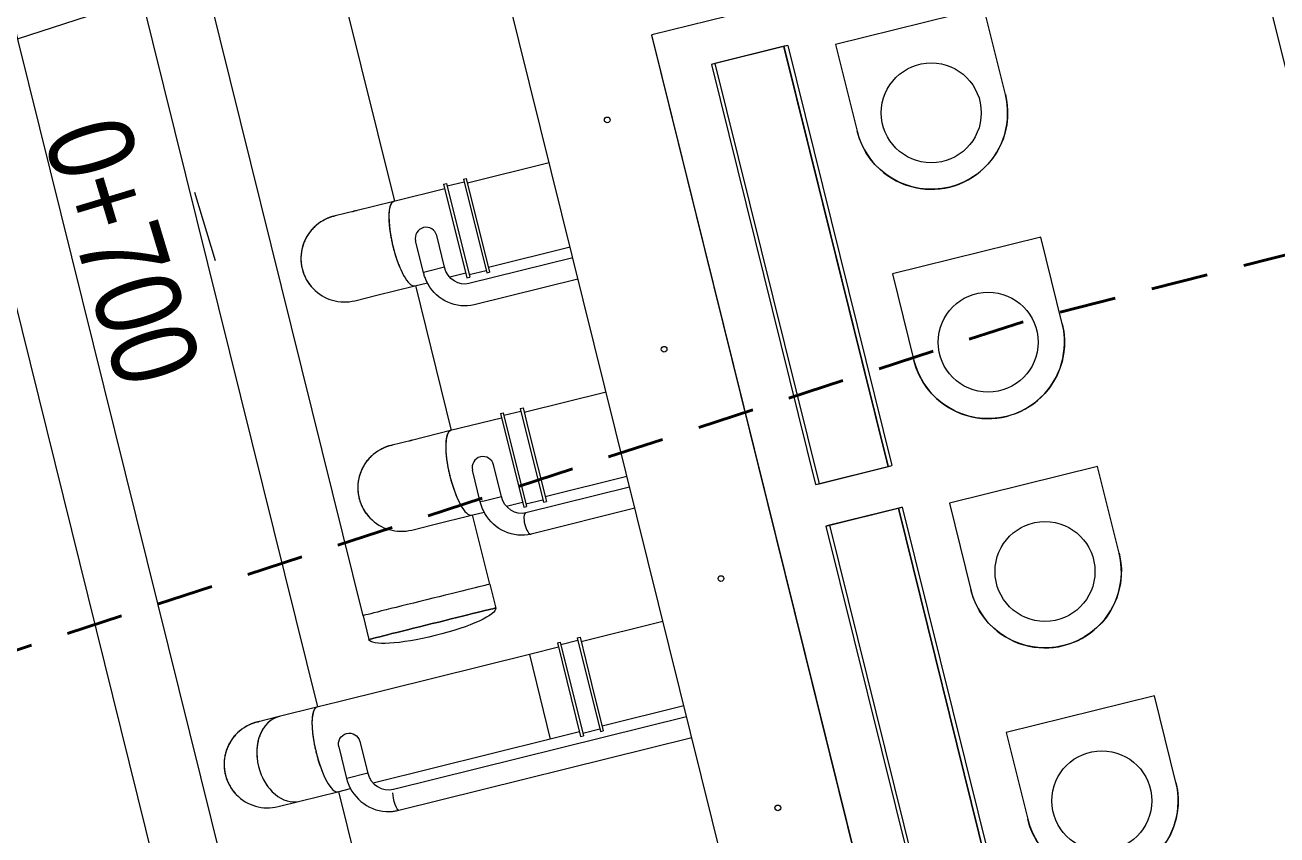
# Model space of a CAD drawing. Header units: metres. Extents: x -703672 to 3951284, y -4124475 to 4104628.
# Drawn here: x 327616.59 to 327634.12, y 4104394.88 to 4104406.22 of the extents above; entities that cross this region are included whole.
import ezdxf

# ---------------------------------------------------------------- set-up
doc = ezdxf.new("R2010")
doc.units = ezdxf.units.M
doc.header["$MEASUREMENT"] = 0
doc.linetypes.add('DGN Style 2', pattern=[1.328383, 0.79703, -0.531353])
doc.linetypes.add('DGN Style 7', pattern=[2.656765, 1.195544, -0.531353, 0.398515, -0.531353])
for name, color, linetype, lineweight in [('C-ALGN-STAT1', 8, 'Continuous', 0), ('C-PROP-BASE', 2, 'CONLMT', 0), ('C-PROP-CONS(Alpha)', 7, 'DGN Style 2', 40), ('V-SITE-STRC', 253, 'Continuous', 0)]:
    doc.layers.add(name, color=color, linetype=linetype, lineweight=lineweight)
doc.styles.add('Style-ENGINEERING', font='ENGINEERING.shx')
doc.linetypes.add('CONLMT', pattern='A,0.10417,-0.009026,[2,dgnlstyle-tsaec.shx,S=4.1336e-05,R=0,X=0,Y=0],-0.009026', length=0.122222)

msp = doc.modelspace()

# ---------------------------------------------------------------- linework, layer by layer
at = {"layer": 'C-ALGN-STAT1', "transparency": 33554661, "flags": 128}
msp.add_lwpolyline([(327618.96204, 4104403.87847), (327619.25114, 4104402.92117)], dxfattribs=at)
at = {"layer": 'C-PROP-BASE', "color": 251, "linetype": 'DGN Style 7'}
msp.add_lwpolyline([(327263.06493, 4104223.84471), (327317.26293, 4104265.88671), (327324.14393, 4104267.32771), (327346.29593, 4104283.18771), (327359.17293, 4104291.34671), (327404.22893, 4104316.90571), (327431.09893, 4104331.65171), (327456.98593, 4104345.90571), (327477.92493, 4104355.73571), (327513.96893, 4104370.97371), (327551.25893, 4104385.91571), (327568.92093, 4104392.43671), (327579.57093, 4104394.40271), (327583.30593, 4104395.51671), (327593.92293, 4104399.28471), (327608.73393, 4104403.54471), (327619.43773, 4104406.97587), (327628.16631, 4104409.77139), (327629.41149, 4104410.72167), (327667.22577, 4104420.45376), (327720.47376, 4104433.98695)], dxfattribs=at)
at = {"layer": 'C-PROP-CONS(Alpha)', "color": 9, "transparency": 33554661, "flags": 128}
msp.add_lwpolyline([(328051.3527, 4102748.3794), (328033.31556, 4102763.75986), (328008.63588, 4102785.19479), (328001.05871, 4102791.75499), (327978.76352, 4102811.49267), (327966.14393, 4102822.81362), (327961.87995, 4102829.3476), (327957.05764, 4102838.76079), (327950.91422, 4102852.44749), (327944.91088, 4102882.46314), (327922.95032, 4102979.6172), (327922.19606, 4102984.0747), (327896.89525, 4103096.805), (327873.60268, 4103197.99608), (327970.27789, 4103222.03459), (327945.28538, 4103305.34308), (327930.28199, 4103330.565), (327883.5789, 4103409.04538), (327883.5789, 4103409.04538), (327870.96134, 4103413.47553), (327831.82933, 4103476.30631), (327799.67345, 4103521.61369), (327806.65927, 4103526.95559), (327784.92164, 4103571.61782), (327626.27389, 4103555.28945), (327612.57954, 4103537.31655), (327610.91227, 4103605.48286), (327464.38998, 4103600.40833), (327376.92876, 4103410.13782), (327521.47001, 4103346.72723), (327528.82817, 4103347.64721), (327568.32873, 4103211.27215), (327234.5935, 4103358.39736), (327245.94291, 4103450.1628), (327247.40576, 4103462.28214), (327240.14668, 4103465.30415), (327209.48467, 4103470.9128), (327163.57752, 4103479.173), (327097.17733, 4103490.79146), (327094.80376, 4103490.33633), (327087.56696, 4103491.46592), (327077.44954, 4103494.95888), (327074.03029, 4103496.13935), (327072.34455, 4103496.70369), (327040.42658, 4103507.29082), (327024.62548, 4103509.74664), (327005.05546, 4103511.62135), (326997.36636, 4103513.40122), (326987.18586, 4103509.17685), (326924.94019, 4103516.67967), (326868.18984, 4103514.4521, -0.48747983), (326842.7292, 4103544.50484), (326855.81283, 4103607.65349), (326872.35493, 4103674.82912), (326885.78497, 4103716.96384), (326897.18209, 4103756.39238), (326911.80797, 4103792.56287), (326942.77846, 4103859.49528), (326985.03095, 4103937.1701), (327038.37598, 4104017.3399), (327049.96996, 4104031.93014), (327093.27729, 4104085.21632), (327121.05615, 4104115.05712), (327147.49273, 4104141.10906), (327201.0579, 4104189.95016), (327247.82362, 4104227.24154), (327274.2756, 4104246.45842), (327310.90528, 4104272.18905), (327338.75075, 4104290.68244), (327394.38228, 4104323.71815), (327454.77974, 4104356.19358), (327554.82171, 4104397.58833), (327560.15739, 4104391.6968), (327629.89596, 4104414.0152), (327759.0313, 4104448.39846), (327757.27393, 4104455.16577), (328107.05403, 4104542.5101), (328119.33806, 4104542.5101), (328124.64834, 4104536.17317), (328129.42546, 4104518.54925), (328131.92199, 4104503.02964), (328135.0783, 4104500.21322), (328154.08532, 4104500.66779), (328149.89853, 4104547.78374), (328149.77457, 4104555.82471), (328168.09666, 4104560.11631), (328180.19716, 4104561.57123), (328186.87648, 4104562.38966), (328203.89371, 4104564.51726), (328194.56496, 4104557.62358), (328191.44373, 4104556.20244), (328187.36038, 4104545.71926), (328182.82531, 4104532.76347), (328181.33939, 4104525.83946), (328180.43857, 4104514.50898), (328180.34169, 4104501.51969), (328182.99525, 4104464.36991), (328121.04507, 4104464.11517), (328089.31175, 4104492.9396), (327768.69294, 4104411.19338), (327762.39427, 4104435.44831), (327630.61537, 4104402.08127), (327568.96124, 4104381.97578), (327586.78092, 4104362.29968), (327579.79504, 4104360.19002), (327526.99498, 4104339.56064), (327472.1786, 4104315.44936), (327377.06161, 4104262.3942), (327337.81504, 4104235.45313), (327331.84777, 4104234.20348), (327216.38207, 4104145.33798), (327178.59297, 4104112.04266), (327136.63714, 4104068.61994), (327133.16172, 4104062.07393), (327081.99277, 4104002.3049), (327197.91251, 4103949.97329), (327165.54847, 4103878.06014), (327236.18395, 4103839.51795), (327385.37396, 4103849.82986), (327376.94969, 4103947.71175), (327522.70873, 4103959.65921), (327570.12093, 4103966.10401), (327619.943, 4103970.18778), (327675.58027, 4103972.18966), (327840.24624, 4103985.68687), (327861.32621, 4103740.75776), (327930.64207, 4103742.35485), (327992.44273, 4103748.22786), (328033.50295, 4103744.72485), (328070.88489, 4103745.58616), (328069.983, 4103756.76948), (328241.83308, 4103770.44222), (328288.46429, 4103241.59854), (328052.97432, 4103223.49588), (328046.34096, 4103208.98868), (328077.96337, 4102853.33535), (328045.91402, 4102815.22495), (328124.41153, 4102748.3794)], format="xyb", dxfattribs=at)
at = {"layer": 'V-SITE-STRC'}
for p, q in [((327620.24715, 4104390.86696, 7.87797), (327610.55585, 4104429.94458, 7.84438)), ((327619.61516, 4104389.58837, 7.87259), (327609.66176, 4104429.72283, 7.8381)), ((327633.61979, 4104408.12701, 7.98356), (327625.37049, 4104406.08112, 7.92558)), ((327633.61979, 4104408.12701, 7.98356), (327638.56396, 4104388.19095, 8.0007)), ((327621.76825, 4104403.75521, 7.89907), (327620.85248, 4104407.44779, 7.8959)), ((327621.3237, 4104397.95037, 7.89121), (327619.08392, 4104406.98169, 7.88345)), ((327620.6917, 4104396.67179, 7.88583), (327618.18982, 4104406.75995, 7.87716)), ((327628.53968, 4104385.70485, 7.93024), (327623.30666, 4104406.80562, 7.91211)), ((327625.37049, 4104406.08112, 7.92558), (327625.36707, 4104406.08027, 7.92556)), ((327630.31124, 4104386.14421, 7.94269), (327625.36707, 4104406.08027, 7.92556)), ((327630.31466, 4104386.14506, 7.94272), (327625.37049, 4104406.08112, 7.92558)), ((327627.27231, 4104405.93461, 7.93843), (327626.2032, 4104405.66946, 7.93092)), ((327627.22301, 4104405.92238, 7.93809), (327626.2525, 4104405.68169, 7.93127)), ((327628.67672, 4104400.03726, 7.94311), (327627.21754, 4104405.92102, 7.93805)), ((327628.68161, 4104400.03848, 7.94314), (327627.22243, 4104405.92223, 7.93808)), ((327627.27231, 4104405.93461, 7.93843), (327627.22301, 4104405.92238, 7.93809)), ((327627.27231, 4104405.93461, 7.93843), (327628.73149, 4104400.05085, 7.94349)), ((327626.2525, 4104405.68169, 7.93127), (327626.2032, 4104405.66946, 7.93092)), ((327626.2032, 4104405.66946, 7.93092), (327627.66238, 4104399.7857, 7.93598)), ((327626.25192, 4104405.68154, 7.93126), (327627.7111, 4104399.79778, 7.93632)), ((327623.93019, 4104404.29139, 7.91427), (327622.78565, 4104404.00754, 7.90622)), ((327622.73008, 4104404.06179, 7.90589), (327622.76975, 4104404.07163, 7.90617)), ((327622.73008, 4104404.06179, 7.90589), (327623.05534, 4104402.75025, 7.90702)), ((327622.76975, 4104404.07163, 7.90617), (327623.09502, 4104402.76009, 7.90729)), ((327622.46825, 4104403.92882, 7.90399), (327621.75402, 4104403.75168, 7.89897)), ((327622.45235, 4104403.99292, 7.90394), (327622.49203, 4104404.00276, 7.90422)), ((327622.45235, 4104403.99292, 7.90394), (327622.77762, 4104402.68137, 7.90506)), ((327622.49203, 4104404.00276, 7.90422), (327622.81729, 4104402.69121, 7.90534)), ((327622.50074, 4104403.96763, 7.90425), (327622.73879, 4104404.02666, 7.90592)), ((327621.75402, 4104403.75168, 7.89897), (327621.22314, 4104403.62002, 7.89524)), ((327620.91664, 4104403.54401, 7.89309), (327620.91559, 4104403.54375, 7.89308)), ((327621.22314, 4104403.62002, 7.89524), (327620.91663, 4104403.54401, 7.89309)), ((327620.91664, 4104403.54401, 7.89309), (327620.91769, 4104403.54427, 7.89309)), ((327621.22315, 4104403.62002, 7.89524), (327621.22241, 4104403.61984, 7.89524)), ((327621.22315, 4104403.62002, 7.89524), (327621.2239, 4104403.62021, 7.89525)), ((327624.22366, 4104403.10804, 7.91528), (327623.07912, 4104402.82418, 7.90724)), ((327622.46523, 4104402.82895, 7.90306), (327622.24335, 4104402.77392, 7.9015)), ((327624.26035, 4104402.96012, 7.91541), (327622.8068, 4104402.59963, 7.90519)), ((327622.24335, 4104402.77392, 7.9015), (327622.1694, 4104402.75558, 7.90098)), ((327622.76172, 4104402.74547, 7.90501), (327622.5377, 4104402.68991, 7.90343)), ((327622.77762, 4104402.68137, 7.90506), (327622.81729, 4104402.69121, 7.90534)), ((327622.80858, 4104402.72634, 7.90531), (327623.04663, 4104402.78538, 7.90699)), ((327624.33372, 4104402.66428, 7.91567), (327622.88017, 4104402.30379, 7.90545)), ((327623.05534, 4104402.75025, 7.90702), (327623.09502, 4104402.76009, 7.90729)), ((327621.51662, 4104402.43667, 7.89626), (327622.04749, 4104402.56833, 7.89999)), ((327622.04749, 4104402.56833, 7.89999), (327622.22412, 4104402.61214, 7.90123)), ((327622.56451, 4104400.54448, 7.90183), (327622.06172, 4104402.57186, 7.90009)), ((327621.21012, 4104402.36066, 7.8941), (327621.51662, 4104402.43667, 7.89626)), ((327624.72646, 4104401.08066, 7.91703), (327623.58192, 4104400.7968, 7.90898)), ((327623.26452, 4104400.71808, 7.90675), (327622.55028, 4104400.54095, 7.90173)), ((327623.24862, 4104400.78218, 7.9067), (327623.28829, 4104400.79202, 7.90697)), ((327623.24862, 4104400.78218, 7.9067), (327623.57388, 4104399.47063, 7.90782)), ((327623.28829, 4104400.79202, 7.90697), (327623.61356, 4104399.48047, 7.9081)), ((327623.29701, 4104400.75689, 7.90701), (327623.53506, 4104400.81593, 7.90868)), ((327623.52635, 4104400.85106, 7.90865), (327623.56602, 4104400.8609, 7.90893)), ((327623.52635, 4104400.85106, 7.90865), (327623.85161, 4104399.53951, 7.90978)), ((327623.56602, 4104400.8609, 7.90893), (327623.64777, 4104400.53128, 7.90921)), ((327622.55028, 4104400.54095, 7.90173), (327622.0194, 4104400.40929, 7.898)), ((327622.0194, 4104400.40929, 7.898), (327621.7129, 4104400.33327, 7.89585)), ((327622.01941, 4104400.40929, 7.898), (327622.01868, 4104400.40911, 7.89799)), ((327622.01941, 4104400.40929, 7.898), (327622.02017, 4104400.40948, 7.89801)), ((327623.64777, 4104400.53128, 7.90921), (327623.89129, 4104399.54935, 7.91005)), ((327621.71291, 4104400.33327, 7.89585), (327621.71186, 4104400.33301, 7.89584)), ((327621.71291, 4104400.33327, 7.89585), (327621.71395, 4104400.33353, 7.89585)), ((327623.26149, 4104399.61822, 7.90582), (327623.15144, 4104400.06197, 7.90543)), ((327627.66238, 4104399.7857, 7.93598), (327628.73149, 4104400.05085, 7.94349)), ((327627.71168, 4104399.79793, 7.93632), (327628.68219, 4104400.03862, 7.94314)), ((327628.68219, 4104400.03862, 7.94314), (327628.73149, 4104400.05085, 7.94349)), ((327622.96566, 4104399.54485, 7.90374), (327622.85561, 4104399.9886, 7.90335)), ((327625.01993, 4104399.8973, 7.91804), (327623.87539, 4104399.61345, 7.91)), ((327625.05661, 4104399.74939, 7.91817), (327623.60306, 4104399.38889, 7.90795)), ((327627.66238, 4104399.7857, 7.93598), (327627.71168, 4104399.79793, 7.93632)), ((327622.99973, 4104399.5533, 7.90398), (327622.96566, 4104399.54485, 7.90374)), ((327622.99973, 4104399.5533, 7.90398), (327623.26149, 4104399.61822, 7.90582)), ((327623.55799, 4104399.53473, 7.90777), (327623.33397, 4104399.47917, 7.90619)), ((327623.57388, 4104399.47063, 7.90782), (327623.61356, 4104399.48047, 7.9081)), ((327623.60485, 4104399.5156, 7.90807), (327623.8429, 4104399.57464, 7.90975)), ((327623.85161, 4104399.53951, 7.90978), (327623.89129, 4104399.54935, 7.91005)), ((327622.31288, 4104399.22594, 7.89902), (327622.84376, 4104399.3576, 7.90275)), ((327622.84376, 4104399.3576, 7.90275), (327623.02039, 4104399.4014, 7.90399)), ((327623.09868, 4104398.39058, 7.90368), (327622.85799, 4104399.36113, 7.90285)), ((327625.12998, 4104399.45355, 7.91842), (327623.67643, 4104399.09306, 7.90821)), ((327627.80681, 4104399.20334, 7.93648), (327628.87592, 4104399.46849, 7.94399)), ((327628.82661, 4104399.45626, 7.94365), (327627.85611, 4104399.21557, 7.93682)), ((327630.26925, 4104393.61579, 7.94863), (327628.82114, 4104399.45491, 7.94361)), ((327630.27414, 4104393.61701, 7.94866), (327628.82603, 4104399.45612, 7.94364)), ((327628.87592, 4104399.46849, 7.94399), (327628.82661, 4104399.45626, 7.94365)), ((327628.87592, 4104399.46849, 7.94399), (327630.32402, 4104393.62938, 7.94901)), ((327622.00638, 4104399.14992, 7.89686), (327622.31288, 4104399.22594, 7.89902)), ((327627.85611, 4104399.21557, 7.93682), (327627.80681, 4104399.20334, 7.93648)), ((327627.80681, 4104399.20334, 7.93648), (327629.25491, 4104393.36423, 7.9415)), ((327627.85553, 4104399.21543, 7.93682), (327629.30364, 4104393.37631, 7.94184)), ((327623.09868, 4104398.39058, 7.90368), (327623.18122, 4104398.05777, 7.90397)), ((327621.3237, 4104397.95037, 7.89121), (327621.40624, 4104397.61756, 7.89149)), ((327625.52272, 4104397.86992, 7.91979), (327624.37818, 4104397.58607, 7.91174)), ((327624.04489, 4104397.57145, 7.90946), (327624.08456, 4104397.58129, 7.90973)), ((327624.04489, 4104397.57145, 7.90946), (327624.37015, 4104396.2599, 7.91058)), ((327624.08456, 4104397.58129, 7.90973), (327624.40983, 4104396.26974, 7.91086)), ((327624.09327, 4104397.54616, 7.90976), (327624.33132, 4104397.60519, 7.91144)), ((327624.32261, 4104397.64033, 7.91141), (327624.36229, 4104397.65017, 7.91169)), ((327624.32261, 4104397.64033, 7.91141), (327624.64788, 4104396.32878, 7.91253)), ((327624.36229, 4104397.65017, 7.91169), (327624.52492, 4104396.99439, 7.91225)), ((327623.65306, 4104397.40623, 7.90664), (327620.98398, 4104396.74428, 7.88789)), ((327624.06078, 4104397.50735, 7.90951), (327623.65306, 4104397.40623, 7.90664)), ((327623.65306, 4104397.40623, 7.90664), (327623.94653, 4104396.22288, 7.90766)), ((327624.52492, 4104396.99439, 7.91225), (327624.68755, 4104396.33862, 7.91281)), ((327620.98398, 4104396.74428, 7.88789), (327620.67748, 4104396.66826, 7.88573)), ((327625.8162, 4104396.68657, 7.9208), (327624.67166, 4104396.40272, 7.91276)), ((327620.14659, 4104396.5366, 7.882), (327619.84009, 4104396.46059, 7.87985)), ((327620.1466, 4104396.5366, 7.882), (327620.14587, 4104396.53642, 7.88199)), ((327620.67748, 4104396.66826, 7.88573), (327620.14659, 4104396.5366, 7.882)), ((327620.1466, 4104396.5366, 7.882), (327620.14736, 4104396.53679, 7.88201)), ((327621.74945, 4104395.52097, 7.89209), (327625.85288, 4104396.53865, 7.92093)), ((327619.8401, 4104396.46059, 7.87985), (327619.83905, 4104396.46033, 7.87984)), ((327619.8401, 4104396.46059, 7.87985), (327619.84114, 4104396.46085, 7.87985)), ((327624.35426, 4104396.324, 7.91053), (327623.94653, 4104396.22288, 7.90766)), ((327624.40111, 4104396.30487, 7.91083), (327624.63917, 4104396.36391, 7.9125)), ((327624.64788, 4104396.32878, 7.91253), (327624.68755, 4104396.33862, 7.91281)), ((327623.94653, 4104396.22288, 7.90766), (327621.4637, 4104395.60712, 7.89021)), ((327621.82282, 4104395.22513, 7.89234), (327625.92625, 4104396.24281, 7.92118)), ((327624.37015, 4104396.2599, 7.91058), (327624.40983, 4104396.26974, 7.91086)), ((327620.44007, 4104395.35325, 7.88302), (327620.97095, 4104395.48491, 7.88675)), ((327620.97095, 4104395.48491, 7.88675), (327621.14705, 4104395.52859, 7.88799)), ((327621.48797, 4104393.46106, 7.88859), (327620.98518, 4104395.48844, 7.88685)), ((327620.13357, 4104395.27724, 7.88086), (327620.44007, 4104395.35325, 7.88302))]:
    msp.add_line(p, q, dxfattribs=at)
at = {"layer": 'V-SITE-STRC', "extrusion": (-0.006822, -0.00083241, 0.999976), "flags": 128}
for points, elevation in [([(327622.7512, 4104401.97235), (327622.45031, 4104403.18559), (327620.37323, 4104402.67048), (327620.67412, 4104401.45723)], -5643.63113), ([(327614.16042, 4104400.46136), (327614.15944, 4104400.46033), (327614.15842, 4104400.45922), (327614.15737, 4104400.45802), (327614.15629, 4104400.45673), (327614.15516, 4104400.45534), (327614.15401, 4104400.45383), (327614.15281, 4104400.4522), (327614.15159, 4104400.45044), (327614.15032, 4104400.44854), (327614.14902, 4104400.44649), (327614.14769, 4104400.44427), (327614.14632, 4104400.44186), (327614.14492, 4104400.43927), (327614.14349, 4104400.43646), (327614.14203, 4104400.43342), (327614.14054, 4104400.43013), (327614.13903, 4104400.42658), (327614.1375, 4104400.42273), (327614.13595, 4104400.41857), (327614.13439, 4104400.41407), (327614.13282, 4104400.4092), (327614.13125, 4104400.40394), (327614.12969, 4104400.39825), (327614.12778, 4104400.3906), (327614.126, 4104400.38262), (327614.12436, 4104400.37432), (327614.12284, 4104400.36569), (327614.12146, 4104400.35675), (327614.12022, 4104400.34751), (327614.11911, 4104400.33795), (327614.11813, 4104400.3281), (327614.11729, 4104400.31795), (327614.1166, 4104400.30752), (327614.11603, 4104400.2968), (327614.11561, 4104400.28581), (327614.11533, 4104400.27454), (327614.11519, 4104400.26302), (327614.11519, 4104400.25124), (327614.11534, 4104400.23921), (327614.11562, 4104400.22694), (327614.11604, 4104400.21444), (327614.11661, 4104400.20171), (327614.11732, 4104400.18876), (327614.11817, 4104400.1756), (327614.11916, 4104400.16224), (327614.12029, 4104400.14869), (327614.12156, 4104400.13496), (327614.12297, 4104400.12105), (327614.12452, 4104400.10698), (327614.12621, 4104400.09275), (327614.12803, 4104400.07838), (327614.12999, 4104400.06387), (327614.13209, 4104400.04923), (327614.13432, 4104400.03448), (327614.13668, 4104400.01962), (327614.13917, 4104400.00466), (327614.14179, 4104399.98962), (327614.14454, 4104399.9745), (327614.14741, 4104399.95932), (327614.15041, 4104399.94409), (327614.15353, 4104399.92882), (327614.15676, 4104399.91351), (327614.16012, 4104399.89818), (327614.16359, 4104399.88284), (327614.16717, 4104399.86751), (327614.17086, 4104399.85219), (327614.17465, 4104399.83689), (327614.17855, 4104399.82162), (327614.18256, 4104399.8064), (327614.18666, 4104399.79124), (327614.19085, 4104399.77614), (327614.19514, 4104399.76112), (327614.19951, 4104399.74619), (327614.20398, 4104399.73136), (327614.20852, 4104399.71663), (327614.21314, 4104399.70203), (327614.21784, 4104399.68756), (327614.22261, 4104399.67322), (327614.22745, 4104399.65904), (327614.23236, 4104399.64501), (327614.23732, 4104399.63116), (327614.24235, 4104399.61748), (327614.24742, 4104399.60399), (327614.25255, 4104399.59069), (327614.25773, 4104399.5776), (327614.26295, 4104399.56472), (327614.26727, 4104399.55429)], -5643.63112), ([(327614.17508, 4104400.47236), (327614.17465, 4104400.47214), (327614.1742, 4104400.4719), (327614.17373, 4104400.47165), (327614.17324, 4104400.47138), (327614.17273, 4104400.47109), (327614.1722, 4104400.47078), (327614.17164, 4104400.47044), (327614.17106, 4104400.47009), (327614.17046, 4104400.4697), (327614.16983, 4104400.46928), (327614.16918, 4104400.46884), (327614.1685, 4104400.46836), (327614.16779, 4104400.46784), (327614.16705, 4104400.46728), (327614.16628, 4104400.46668), (327614.16548, 4104400.46603)], -5643.63211), ([(327613.28161, 4104400.24798), (327613.27856, 4104400.24684), (327613.27537, 4104400.24562), (327613.27203, 4104400.24433), (327613.26855, 4104400.24296), (327613.2649, 4104400.24149), (327613.2611, 4104400.23994), (327613.25712, 4104400.23828), (327613.25297, 4104400.23651), (327613.24864, 4104400.23463), (327613.24411, 4104400.23262), (327613.23939, 4104400.23047), (327613.23446, 4104400.22818), (327613.22932, 4104400.22574), (327613.22397, 4104400.22313), (327613.21838, 4104400.22034), (327613.21256, 4104400.21735), (327613.2065, 4104400.21415), (327613.2002, 4104400.21074), (327613.19363, 4104400.20708), (327613.18681, 4104400.20316), (327613.17972, 4104400.19896), (327613.17235, 4104400.19446), (327613.1647, 4104400.18964), (327613.15678, 4104400.18446), (327613.14856, 4104400.17892), (327613.14006, 4104400.17297), (327613.13127, 4104400.16659), (327613.1222, 4104400.15974), (327613.11283, 4104400.15239), (327613.10319, 4104400.14451), (327613.09086, 4104400.13394), (327613.07882, 4104400.12304), (327613.06706, 4104400.11182), (327613.0556, 4104400.10028), (327613.04444, 4104400.08843), (327613.0336, 4104400.07628), (327613.02308, 4104400.06384), (327613.01288, 4104400.05111), (327613.00303, 4104400.0381), (327612.99352, 4104400.02483), (327612.98436, 4104400.01129), (327612.97557, 4104399.9975), (327612.96713, 4104399.98348), (327612.95908, 4104399.96922), (327612.9514, 4104399.95473), (327612.94411, 4104399.94004), (327612.93722, 4104399.92514), (327612.93072, 4104399.91006), (327612.92462, 4104399.89479), (327612.91894, 4104399.87935), (327612.91367, 4104399.86375), (327612.90883, 4104399.84801), (327612.9044, 4104399.83213), (327612.90041, 4104399.81613), (327612.89684, 4104399.80001), (327612.89372, 4104399.78379), (327612.89103, 4104399.76749), (327612.88878, 4104399.75111), (327612.88698, 4104399.73467), (327612.88563, 4104399.71818), (327612.88472, 4104399.70165), (327612.88426, 4104399.68509), (327612.88425, 4104399.66853), (327612.8847, 4104399.65197), (327612.88559, 4104399.63542), (327612.88693, 4104399.6189), (327612.88872, 4104399.60242), (327612.89096, 4104399.58599), (327612.89364, 4104399.56963), (327612.89677, 4104399.55335), (327612.90034, 4104399.53716), (327612.90435, 4104399.52108), (327612.90879, 4104399.50511), (327612.91366, 4104399.48928), (327612.91896, 4104399.47359), (327612.92469, 4104399.45805), (327612.93083, 4104399.44268), (327612.93738, 4104399.4275), (327612.94433, 4104399.4125), (327612.95169, 4104399.3977), (327612.95944, 4104399.38312), (327612.96758, 4104399.36877), (327612.97609, 4104399.35464), (327612.98498, 4104399.34077), (327612.99424, 4104399.32715), (327613.00384, 4104399.3138), (327613.0138, 4104399.30072), (327613.0241, 4104399.28793), (327613.03472, 4104399.27543), (327613.04567, 4104399.26323), (327613.05476, 4104399.25358)], -5643.63112), ([(327613.31906, 4104400.26052), (327613.31842, 4104400.26032), (327613.31707, 4104400.25992), (327613.31565, 4104400.25949), (327613.31417, 4104400.25903), (327613.31262, 4104400.25855), (327613.311, 4104400.25804), (327613.3093, 4104400.25751), (327613.30752, 4104400.25694), (327613.30566, 4104400.25634), (327613.30372, 4104400.2557), (327613.30168, 4104400.25503), (327613.29955, 4104400.25432), (327613.29732, 4104400.25356), (327613.29498, 4104400.25276), (327613.29254, 4104400.25192), (327613.28999, 4104400.25102), (327613.28732, 4104400.25006), (327613.28453, 4104400.24905), (327613.28161, 4104400.24798)], -5643.63314), ([(327613.33812, 4104400.26588), (327613.33767, 4104400.26577), (327613.3372, 4104400.26564), (327613.33671, 4104400.26551), (327613.3362, 4104400.26537), (327613.33566, 4104400.26523), (327613.33509, 4104400.26508), (327613.33449, 4104400.26492), (327613.33387, 4104400.26475), (327613.33321, 4104400.26457), (327613.33252, 4104400.26438), (327613.3318, 4104400.26418), (327613.33104, 4104400.26397), (327613.33025, 4104400.26375), (327613.32941, 4104400.26352), (327613.32854, 4104400.26327), (327613.32762, 4104400.26301), (327613.32665, 4104400.26274), (327613.32564, 4104400.26245), (327613.32458, 4104400.26214), (327613.32346, 4104400.26182), (327613.32229, 4104400.26148), (327613.32107, 4104400.26112), (327613.31978, 4104400.26073), (327613.31914, 4104400.26054)], -5643.63112), ([(327623.54746, 4104398.76161), (327623.24658, 4104399.97486), (327621.1695, 4104399.45974), (327621.47038, 4104398.24649)], -5643.63113), ([(327614.95669, 4104397.25063), (327614.95571, 4104397.2496), (327614.95469, 4104397.24849), (327614.95364, 4104397.24729), (327614.95255, 4104397.246), (327614.95143, 4104397.2446), (327614.95027, 4104397.24309), (327614.94908, 4104397.24146), (327614.94785, 4104397.23971), (327614.94659, 4104397.2378), (327614.94529, 4104397.23575), (327614.94395, 4104397.23353), (327614.94259, 4104397.23113), (327614.94119, 4104397.22853), (327614.93976, 4104397.22572), (327614.9383, 4104397.22269), (327614.93681, 4104397.2194), (327614.9353, 4104397.21584), (327614.93377, 4104397.212), (327614.93222, 4104397.20784), (327614.93065, 4104397.20334), (327614.92909, 4104397.19847), (327614.92752, 4104397.1932), (327614.92595, 4104397.18751), (327614.92405, 4104397.17986), (327614.92227, 4104397.17188), (327614.92062, 4104397.16358), (327614.91911, 4104397.15496), (327614.91773, 4104397.14602), (327614.91648, 4104397.13677), (327614.91537, 4104397.12722), (327614.9144, 4104397.11736), (327614.91356, 4104397.10722), (327614.91286, 4104397.09678), (327614.9123, 4104397.08606), (327614.91188, 4104397.07507), (327614.9116, 4104397.06381), (327614.91146, 4104397.05228), (327614.91146, 4104397.0405), (327614.9116, 4104397.02847), (327614.91189, 4104397.0162), (327614.91231, 4104397.0037), (327614.91288, 4104396.99097), (327614.91359, 4104396.97802), (327614.91444, 4104396.96487), (327614.91543, 4104396.95151), (327614.91656, 4104396.93796), (327614.91783, 4104396.92423), (327614.91924, 4104396.91032), (327614.92079, 4104396.89625), (327614.92248, 4104396.88202), (327614.9243, 4104396.86764), (327614.92626, 4104396.85313), (327614.92836, 4104396.83849), (327614.93058, 4104396.82374), (327614.93295, 4104396.80888), (327614.93544, 4104396.79392), (327614.93806, 4104396.77888), (327614.94081, 4104396.76377), (327614.94368, 4104396.74859), (327614.94667, 4104396.73336), (327614.94979, 4104396.71808), (327614.95303, 4104396.70277), (327614.95638, 4104396.68745), (327614.95985, 4104396.67211), (327614.96343, 4104396.65677), (327614.96712, 4104396.64145), (327614.97092, 4104396.62615), (327614.97482, 4104396.61088), (327614.97882, 4104396.59566), (327614.98292, 4104396.5805), (327614.98712, 4104396.5654), (327614.99141, 4104396.55038), (327614.99578, 4104396.53545), (327615.00024, 4104396.52062), (327615.00479, 4104396.5059), (327615.00941, 4104396.4913), (327615.01411, 4104396.47682), (327615.01888, 4104396.46249), (327615.02372, 4104396.4483), (327615.02862, 4104396.43428), (327615.03359, 4104396.42042), (327615.03861, 4104396.40674), (327615.04369, 4104396.39325), (327615.04882, 4104396.37995), (327615.05399, 4104396.36686), (327615.05921, 4104396.35398), (327615.06354, 4104396.34355)], -5643.63112), ([(327614.07788, 4104397.03724), (327614.07483, 4104397.0361), (327614.07163, 4104397.03489), (327614.0683, 4104397.03359), (327614.06481, 4104397.03222), (327614.06117, 4104397.03076), (327614.05737, 4104397.0292), (327614.05339, 4104397.02754), (327614.04924, 4104397.02578), (327614.0449, 4104397.02389), (327614.04038, 4104397.02188), (327614.03566, 4104397.01974), (327614.03073, 4104397.01745), (327614.02559, 4104397.015), (327614.02023, 4104397.01239), (327614.01465, 4104397.0096), (327614.00883, 4104397.00661), (327614.00277, 4104397.00342), (327613.99646, 4104397), (327613.9899, 4104396.99634), (327613.98307, 4104396.99242), (327613.97598, 4104396.98822), (327613.96862, 4104396.98372), (327613.96097, 4104396.9789), (327613.95304, 4104396.97373), (327613.94483, 4104396.96818), (327613.93633, 4104396.96223), (327613.92754, 4104396.95585), (327613.91846, 4104396.949), (327613.9091, 4104396.94166), (327613.89946, 4104396.93378), (327613.88713, 4104396.92321), (327613.87508, 4104396.91231), (327613.86333, 4104396.90108), (327613.85186, 4104396.88954), (327613.84071, 4104396.8777), (327613.82986, 4104396.86555), (327613.81934, 4104396.8531), (327613.80915, 4104396.84037), (327613.7993, 4104396.82737), (327613.78979, 4104396.81409), (327613.78063, 4104396.80055), (327613.77183, 4104396.78677), (327613.7634, 4104396.77274), (327613.75535, 4104396.75848), (327613.74767, 4104396.744), (327613.74038, 4104396.7293), (327613.73348, 4104396.71441), (327613.72698, 4104396.69932), (327613.72089, 4104396.68405), (327613.71521, 4104396.66861), (327613.70994, 4104396.65302), (327613.70509, 4104396.63727), (327613.70067, 4104396.62139), (327613.69667, 4104396.60539), (327613.69311, 4104396.58927), (327613.68998, 4104396.57306), (327613.6873, 4104396.55675), (327613.68505, 4104396.54038), (327613.68325, 4104396.52393), (327613.6819, 4104396.50744), (327613.68099, 4104396.49091), (327613.68053, 4104396.47436), (327613.68052, 4104396.45779), (327613.68096, 4104396.44123), (327613.68185, 4104396.42468), (327613.6832, 4104396.40816), (327613.68499, 4104396.39168), (327613.68723, 4104396.37525), (327613.68991, 4104396.35889), (327613.69304, 4104396.34261), (327613.69661, 4104396.32642), (327613.70061, 4104396.31034), (327613.70506, 4104396.29438), (327613.70993, 4104396.27854), (327613.71523, 4104396.26285), (327613.72095, 4104396.24732), (327613.72709, 4104396.23195), (327613.73364, 4104396.21676), (327613.7406, 4104396.20176), (327613.74796, 4104396.18697), (327613.75571, 4104396.17239), (327613.76385, 4104396.15803), (327613.77236, 4104396.14391), (327613.78125, 4104396.13003), (327613.7905, 4104396.11642), (327613.80011, 4104396.10306), (327613.81007, 4104396.08999), (327613.82036, 4104396.07719), (327613.83099, 4104396.06469), (327613.84194, 4104396.0525), (327613.85103, 4104396.04285)], -5643.63112), ([(327614.13438, 4104397.05515), (327614.13394, 4104397.05503), (327614.13347, 4104397.05491), (327614.13298, 4104397.05478), (327614.13246, 4104397.05464), (327614.13192, 4104397.0545), (327614.13136, 4104397.05434), (327614.13076, 4104397.05418), (327614.13014, 4104397.05401), (327614.12948, 4104397.05383), (327614.12879, 4104397.05365), (327614.12807, 4104397.05345), (327614.12731, 4104397.05324), (327614.12651, 4104397.05302), (327614.12568, 4104397.05278), (327614.1248, 4104397.05254), (327614.12388, 4104397.05228), (327614.12292, 4104397.052), (327614.12191, 4104397.05171), (327614.12084, 4104397.05141), (327614.11973, 4104397.05108), (327614.11856, 4104397.05074), (327614.11733, 4104397.05038), (327614.11604, 4104397.05), (327614.1154, 4104397.04981)], -5643.62942), ([(327624.34373, 4104395.55088), (327624.04284, 4104396.76412), (327621.96576, 4104396.249), (327622.26665, 4104395.03576)], -5643.63113), ([(327625.14, 4104392.34014), (327624.83911, 4104393.55339), (327622.76203, 4104393.03827), (327623.06292, 4104391.82502)], -5643.63113), ([(327612.5301, 4104393.24532), (327612.52764, 4104393.24428), (327612.52504, 4104393.24317), (327612.52232, 4104393.24197), (327612.51946, 4104393.24068), (327612.51645, 4104393.23929), (327612.51329, 4104393.23779), (327612.50998, 4104393.23617), (327612.5065, 4104393.23442), (327612.50286, 4104393.23254), (327612.49903, 4104393.2305), (327612.49502, 4104393.2283), (327612.49082, 4104393.22591), (327612.48643, 4104393.22333), (327612.48183, 4104393.22054), (327612.47701, 4104393.21751), (327612.47198, 4104393.21423), (327612.46673, 4104393.21067), (327612.46124, 4104393.2068), (327612.45553, 4104393.2026), (327612.44957, 4104393.19805), (327612.44337, 4104393.1931), (327612.43693, 4104393.18772), (327612.43025, 4104393.18187), (327612.42332, 4104393.17551), (327612.41615, 4104393.16859), (327612.40875, 4104393.16108), (327612.40113, 4104393.1529), (327612.39147, 4104393.14188), (327612.38211, 4104393.13042), (327612.37306, 4104393.11852), (327612.36432, 4104393.10621), (327612.35591, 4104393.09348), (327612.34783, 4104393.08036), (327612.3401, 4104393.06685), (327612.33271, 4104393.05295), (327612.32567, 4104393.0387), (327612.319, 4104393.02409), (327612.3127, 4104393.00913), (327612.30678, 4104392.99385), (327612.30124, 4104392.97826), (327612.29609, 4104392.96236), (327612.29133, 4104392.94618), (327612.28698, 4104392.92972), (327612.28303, 4104392.91301), (327612.27949, 4104392.89605), (327612.27636, 4104392.87887), (327612.27366, 4104392.86148), (327612.27138, 4104392.8439), (327612.26952, 4104392.82613), (327612.26809, 4104392.80821), (327612.26709, 4104392.79015), (327612.26653, 4104392.77196), (327612.26639, 4104392.75367), (327612.26669, 4104392.73529), (327612.26743, 4104392.71683), (327612.2686, 4104392.69833), (327612.2702, 4104392.67979), (327612.27223, 4104392.66124), (327612.2747, 4104392.64269), (327612.27759, 4104392.62417), (327612.28091, 4104392.60569), (327612.28464, 4104392.58727), (327612.2888, 4104392.56893), (327612.29337, 4104392.55069), (327612.29834, 4104392.53257), (327612.30372, 4104392.51458), (327612.3095, 4104392.49675), (327612.31567, 4104392.47909), (327612.32222, 4104392.46162), (327612.32914, 4104392.44436), (327612.33644, 4104392.42732), (327612.34409, 4104392.41052), (327612.3521, 4104392.39397), (327612.36045, 4104392.3777), (327612.36913, 4104392.36172), (327612.37813, 4104392.34605), (327612.38746, 4104392.33069), (327612.39708, 4104392.31566), (327612.407, 4104392.30098), (327612.4172, 4104392.28666), (327612.42196, 4104392.28023)], -5643.63113), ([(327612.56904, 4104393.2587), (327612.56859, 4104393.25857), (327612.56812, 4104393.25844), (327612.56761, 4104393.2583), (327612.56708, 4104393.25815), (327612.56652, 4104393.25799), (327612.56593, 4104393.25782), (327612.5653, 4104393.25764), (327612.56464, 4104393.25745), (327612.56394, 4104393.25725), (327612.56321, 4104393.25703), (327612.56243, 4104393.2568), (327612.5616, 4104393.25656), (327612.56074, 4104393.25629), (327612.55982, 4104393.25601), (327612.55885, 4104393.25572), (327612.55783, 4104393.2554), (327612.55675, 4104393.25506), (327612.5556, 4104393.25469), (327612.5544, 4104393.2543), (327612.55313, 4104393.25388), (327612.55179, 4104393.25344), (327612.55037, 4104393.25296), (327612.54887, 4104393.25245), (327612.5473, 4104393.2519), (327612.54563, 4104393.25131), (327612.54387, 4104393.25067), (327612.54202, 4104393.24999), (327612.54007, 4104393.24926), (327612.53801, 4104393.24848), (327612.53583, 4104393.24763), (327612.53531, 4104393.24743)], -5643.63293), ([(327613.08381, 4104393.37794), (327613.08283, 4104393.37691), (327613.08181, 4104393.3758), (327613.08076, 4104393.3746), (327613.07968, 4104393.37331), (327613.07856, 4104393.37191), (327613.0774, 4104393.37041), (327613.07621, 4104393.36878), (327613.07498, 4104393.36702), (327613.07371, 4104393.36512), (327613.07241, 4104393.36306), (327613.07108, 4104393.36084), (327613.06971, 4104393.35844), (327613.06831, 4104393.35585), (327613.06688, 4104393.35304), (327613.06542, 4104393.35), (327613.06393, 4104393.34671), (327613.06242, 4104393.34316), (327613.06089, 4104393.33931), (327613.05934, 4104393.33515), (327613.05778, 4104393.33065), (327613.05621, 4104393.32578), (327613.05464, 4104393.32052), (327613.05308, 4104393.31482), (327613.05117, 4104393.30718), (327613.04939, 4104393.2992), (327613.04775, 4104393.29089), (327613.04623, 4104393.28227), (327613.04485, 4104393.27333), (327613.04361, 4104393.26408), (327613.0425, 4104393.25453), (327613.04152, 4104393.24468), (327613.04069, 4104393.23453), (327613.03999, 4104393.22409), (327613.03943, 4104393.21338), (327613.03901, 4104393.20238), (327613.03872, 4104393.19112), (327613.03858, 4104393.1796), (327613.03859, 4104393.16782), (327613.03873, 4104393.15579), (327613.03901, 4104393.14352), (327613.03944, 4104393.13101), (327613.04, 4104393.11828), (327613.04071, 4104393.10534), (327613.04156, 4104393.09218), (327613.04255, 4104393.07882), (327613.04368, 4104393.06527), (327613.04495, 4104393.05154), (327613.04636, 4104393.03763), (327613.04791, 4104393.02356), (327613.0496, 4104393.00933), (327613.05142, 4104392.99496), (327613.05338, 4104392.98044), (327613.05548, 4104392.96581), (327613.05771, 4104392.95105), (327613.06007, 4104392.93619), (327613.06256, 4104392.92124), (327613.06518, 4104392.9062), (327613.06793, 4104392.89108), (327613.0708, 4104392.8759), (327613.0738, 4104392.86067), (327613.07692, 4104392.84539), (327613.08015, 4104392.83009), (327613.08351, 4104392.81476), (327613.08698, 4104392.79942), (327613.09056, 4104392.78409), (327613.09425, 4104392.76876), (327613.09804, 4104392.75346), (327613.10195, 4104392.7382), (327613.10595, 4104392.72298), (327613.11005, 4104392.70781), (327613.11424, 4104392.69272), (327613.11853, 4104392.6777), (327613.12291, 4104392.66277), (327613.12737, 4104392.64793), (327613.13191, 4104392.63321), (327613.13653, 4104392.61861), (327613.14123, 4104392.60414), (327613.146, 4104392.5898), (327613.15084, 4104392.57562), (327613.15575, 4104392.56159), (327613.16071, 4104392.54774), (327613.16574, 4104392.53406), (327613.17081, 4104392.52056), (327613.17594, 4104392.50727), (327613.18112, 4104392.49418), (327613.18634, 4104392.4813), (327613.19066, 4104392.47087)], -5643.63112), ([(327613.09847, 4104393.38893), (327613.09804, 4104393.38871), (327613.09759, 4104393.38848), (327613.09712, 4104393.38823), (327613.09663, 4104393.38796), (327613.09612, 4104393.38767), (327613.09559, 4104393.38736), (327613.09503, 4104393.38702), (327613.09446, 4104393.38666), (327613.09385, 4104393.38628), (327613.09322, 4104393.38586), (327613.09257, 4104393.38542), (327613.09189, 4104393.38494), (327613.09118, 4104393.38442), (327613.09044, 4104393.38386), (327613.08967, 4104393.38326), (327613.08887, 4104393.38261)], -5643.63212), ([(327612.205, 4104393.16456), (327612.20195, 4104393.16341), (327612.19876, 4104393.1622), (327612.19542, 4104393.16091), (327612.19194, 4104393.15953), (327612.1883, 4104393.15807), (327612.18449, 4104393.15652), (327612.18051, 4104393.15486), (327612.17636, 4104393.15309), (327612.17203, 4104393.15121), (327612.1675, 4104393.1492), (327612.16278, 4104393.14705), (327612.15785, 4104393.14476), (327612.15272, 4104393.14232), (327612.14736, 4104393.13971), (327612.14177, 4104393.13691), (327612.13596, 4104393.13393), (327612.1299, 4104393.13073), (327612.12359, 4104393.12731), (327612.11702, 4104393.12365), (327612.1102, 4104393.11973), (327612.10311, 4104393.11554), (327612.09574, 4104393.11104), (327612.0881, 4104393.10621), (327612.08017, 4104393.10104), (327612.07196, 4104393.0955), (327612.06345, 4104393.08955), (327612.05466, 4104393.08317), (327612.04559, 4104393.07632), (327612.03622, 4104393.06897), (327612.02658, 4104393.06109), (327612.01426, 4104393.05052), (327612.00221, 4104393.03962), (327611.99045, 4104393.0284), (327611.97899, 4104393.01686), (327611.96783, 4104393.00501), (327611.95699, 4104392.99286), (327611.94647, 4104392.98042), (327611.93628, 4104392.96769), (327611.92642, 4104392.95468), (327611.91691, 4104392.9414), (327611.90775, 4104392.92787), (327611.89896, 4104392.91408), (327611.89053, 4104392.90005), (327611.88247, 4104392.88579), (327611.87479, 4104392.87131), (327611.8675, 4104392.85662), (327611.86061, 4104392.84172), (327611.85411, 4104392.82663), (327611.84802, 4104392.81137), (327611.84233, 4104392.79593), (327611.83707, 4104392.78033), (327611.83222, 4104392.76459), (327611.82779, 4104392.74871), (327611.8238, 4104392.7327), (327611.82024, 4104392.71659), (327611.81711, 4104392.70037), (327611.81442, 4104392.68407), (327611.81218, 4104392.66769), (327611.81037, 4104392.65125), (327611.80902, 4104392.63476), (327611.80811, 4104392.61823), (327611.80765, 4104392.60167), (327611.80765, 4104392.58511), (327611.80809, 4104392.56854), (327611.80898, 4104392.552), (327611.81032, 4104392.53547), (327611.81211, 4104392.51899), (327611.81435, 4104392.50257), (327611.81703, 4104392.48621), (327611.82016, 4104392.46993), (327611.82373, 4104392.45374), (327611.82774, 4104392.43765), (327611.83218, 4104392.42169), (327611.83706, 4104392.40586), (327611.84236, 4104392.39017), (327611.84808, 4104392.37463), (327611.85422, 4104392.35926), (327611.86077, 4104392.34407), (327611.86773, 4104392.32908), (327611.87508, 4104392.31428), (327611.88283, 4104392.2997), (327611.89097, 4104392.28534), (327611.89949, 4104392.27122), (327611.90837, 4104392.25735), (327611.91763, 4104392.24373), (327611.92724, 4104392.23038), (327611.93719, 4104392.2173), (327611.94749, 4104392.20451), (327611.95811, 4104392.19201), (327611.96906, 4104392.17981), (327611.97815, 4104392.17016)], -5643.63112)]:
    msp.add_lwpolyline(points, dxfattribs=dict(at, elevation=elevation))
at = {"layer": 'V-SITE-STRC', "extrusion": (-0.006822, -0.000832409, 0.999976), "flags": 128}
for points, elevation in [([(327614.16548, 4104400.46604), (327614.16464, 4104400.46534), (327614.16378, 4104400.46458), (327614.16288, 4104400.46377), (327614.16195, 4104400.46289), (327614.16098, 4104400.46194)], -5643.62827), ([(327614.97134, 4104397.26162), (327614.97091, 4104397.2614), (327614.97046, 4104397.26117), (327614.96999, 4104397.26092), (327614.96951, 4104397.26065), (327614.969, 4104397.26036), (327614.96846, 4104397.26005), (327614.96791, 4104397.25971), (327614.96733, 4104397.25935), (327614.96673, 4104397.25897), (327614.9661, 4104397.25855), (327614.96544, 4104397.25811), (327614.96476, 4104397.25763), (327614.96405, 4104397.25711), (327614.96331, 4104397.25655), (327614.96254, 4104397.25595), (327614.96174, 4104397.2553)], -5643.62881), ([(327613.08887, 4104393.38262), (327613.08803, 4104393.38192), (327613.08717, 4104393.38116), (327613.08627, 4104393.38035), (327613.08534, 4104393.37947), (327613.08437, 4104393.37851)], -5643.62826)]:
    msp.add_lwpolyline(points, dxfattribs=dict(at, elevation=elevation))
at = {"layer": 'V-SITE-STRC', "extrusion": (-0.006822, -0.000832379, 0.999976), "elevation": -5643.50493, "flags": 128}
msp.add_lwpolyline([(327613.35677, 4104400.27068), (327613.35721, 4104400.27078), (327613.35767, 4104400.27089), (327613.35816, 4104400.271), (327613.35867, 4104400.27111), (327613.3592, 4104400.27123), (327613.35976, 4104400.27136), (327613.36034, 4104400.27149), (327613.36094, 4104400.27163), (327613.36158, 4104400.27177), (327613.36225, 4104400.27191), (327613.36294, 4104400.27207), (327613.36367, 4104400.27223), (327613.36443, 4104400.27239)], dxfattribs=at)
at = {"layer": 'V-SITE-STRC', "extrusion": (-0.006822, -0.000832449, 0.999976), "elevation": -5643.78437, "flags": 128}
msp.add_lwpolyline([(327613.61184, 4104400.33059), (327613.61184, 4104400.33059), (327613.61133, 4104400.33039), (327613.6091, 4104400.32949), (327613.60675, 4104400.32853)], dxfattribs=at)
at = {"layer": 'V-SITE-STRC', "extrusion": (-0.006822, -0.000832411, 0.999976), "flags": 128}
for points, elevation in [([(327613.64565, 4104400.34212), (327613.6452, 4104400.34199), (327613.64472, 4104400.34186), (327613.64422, 4104400.34172), (327613.64369, 4104400.34157), (327613.64313, 4104400.34141), (327613.64254, 4104400.34124), (327613.64191, 4104400.34106), (327613.64125, 4104400.34087), (327613.64055, 4104400.34067), (327613.63982, 4104400.34045), (327613.63904, 4104400.34022), (327613.63821, 4104400.33998), (327613.63734, 4104400.33971), (327613.63643, 4104400.33943), (327613.63546, 4104400.33914), (327613.63443, 4104400.33882), (327613.63335, 4104400.33848), (327613.63221, 4104400.33811), (327613.63101, 4104400.33772), (327613.62974, 4104400.3373), (327613.62839, 4104400.33686), (327613.62698, 4104400.33638), (327613.62548, 4104400.33587), (327613.62391, 4104400.33532), (327613.62224, 4104400.33473), (327613.62048, 4104400.33409), (327613.61863, 4104400.33341), (327613.61668, 4104400.33268), (327613.61462, 4104400.3319), (327613.61244, 4104400.33105), (327613.61192, 4104400.33085)], -5643.63456), ([(327614.44192, 4104397.13138), (327614.44147, 4104397.13126), (327614.44099, 4104397.13112), (327614.44049, 4104397.13098), (327614.43996, 4104397.13084), (327614.4394, 4104397.13068), (327614.43881, 4104397.13051), (327614.43818, 4104397.13033), (327614.43752, 4104397.13014), (327614.43682, 4104397.12993), (327614.43608, 4104397.12972), (327614.4353, 4104397.12949), (327614.43448, 4104397.12924), (327614.43361, 4104397.12898), (327614.43269, 4104397.1287), (327614.43172, 4104397.1284), (327614.4307, 4104397.12808), (327614.42962, 4104397.12774), (327614.42848, 4104397.12738), (327614.42728, 4104397.12699), (327614.426, 4104397.12657), (327614.42466, 4104397.12612), (327614.42324, 4104397.12564), (327614.42175, 4104397.12513), (327614.42017, 4104397.12458), (327614.41851, 4104397.12399), (327614.41675, 4104397.12336), (327614.4149, 4104397.12268), (327614.41294, 4104397.12195), (327614.41088, 4104397.12116), (327614.40871, 4104397.12032), (327614.40819, 4104397.12011)], -5643.63437), ([(327614.11533, 4104397.04978), (327614.11469, 4104397.04959), (327614.11334, 4104397.04918), (327614.11192, 4104397.04875), (327614.11044, 4104397.04829), (327614.10889, 4104397.04781), (327614.10727, 4104397.0473), (327614.10557, 4104397.04677), (327614.10379, 4104397.0462), (327614.10193, 4104397.0456), (327614.09998, 4104397.04496), (327614.09795, 4104397.04429), (327614.09581, 4104397.04358), (327614.09359, 4104397.04283), (327614.09125, 4104397.04203), (327614.08881, 4104397.04118), (327614.08626, 4104397.04028), (327614.08359, 4104397.03932), (327614.0808, 4104397.03831), (327614.07788, 4104397.03724)], -5643.63569), ([(327612.24245, 4104393.17709), (327612.24181, 4104393.1769), (327612.24046, 4104393.17649), (327612.23905, 4104393.17606), (327612.23756, 4104393.17561), (327612.23601, 4104393.17513), (327612.23439, 4104393.17462), (327612.23269, 4104393.17408), (327612.23091, 4104393.17352), (327612.22905, 4104393.17292), (327612.22711, 4104393.17228), (327612.22507, 4104393.17161), (327612.22294, 4104393.1709), (327612.22071, 4104393.17014), (327612.21838, 4104393.16934), (327612.21594, 4104393.16849), (327612.21338, 4104393.16759), (327612.21071, 4104393.16664), (327612.20792, 4104393.16563), (327612.205, 4104393.16455)], -5643.63406), ([(327612.26151, 4104393.18246), (327612.26106, 4104393.18234), (327612.2606, 4104393.18221), (327612.2601, 4104393.18208), (327612.25959, 4104393.18195), (327612.25905, 4104393.1818), (327612.25848, 4104393.18165), (327612.25789, 4104393.18149), (327612.25726, 4104393.18132), (327612.25661, 4104393.18114), (327612.25592, 4104393.18095), (327612.25519, 4104393.18075), (327612.25444, 4104393.18054), (327612.25364, 4104393.18032), (327612.25281, 4104393.18009), (327612.25193, 4104393.17984), (327612.25101, 4104393.17958), (327612.25004, 4104393.17931), (327612.24903, 4104393.17902), (327612.24797, 4104393.17871), (327612.24685, 4104393.17839), (327612.24568, 4104393.17805), (327612.24446, 4104393.17769), (327612.24317, 4104393.1773), (327612.24253, 4104393.17711)], -5643.63617)]:
    msp.add_lwpolyline(points, dxfattribs=dict(at, elevation=elevation))
at = {"layer": 'V-SITE-STRC', "extrusion": (-0.006822, -0.000832345, 0.999976), "elevation": -5643.36861, "flags": 128}
msp.add_lwpolyline([(327613.663, 4104400.34675), (327613.66345, 4104400.34685), (327613.66392, 4104400.34695), (327613.6644, 4104400.34705), (327613.66492, 4104400.34716), (327613.66545, 4104400.34727), (327613.66601, 4104400.34739)], dxfattribs=at)
at = {"layer": 'V-SITE-STRC', "extrusion": (-0.000200792, 0.000809639, 1), "flags": 128}
for points, elevation in [([(327622.16438, 4104401.4572), (327622.05433, 4104401.90095)], 3265.20276), ([(327622.46021, 4104401.53056), (327622.35016, 4104401.97432)], 3265.20484), ([(327621.27361, 4104394.89091), (327621.38366, 4104394.44716)], 3265.18608), ([(327620.97778, 4104394.81755), (327621.08783, 4104394.37379)], 3265.184)]:
    msp.add_lwpolyline(points, dxfattribs=dict(at, elevation=elevation))
at = {"layer": 'V-SITE-STRC', "extrusion": (-0.006822, -0.000832441, 0.999976), "elevation": -5643.75246, "flags": 128}
msp.add_lwpolyline([(327614.4081, 4104397.1199), (327614.4081, 4104397.1199), (327614.40759, 4104397.1197), (327614.40535, 4104397.1188), (327614.40301, 4104397.11784)], dxfattribs=at)
at = {"layer": 'V-SITE-STRC', "extrusion": (-0.006822, -0.000832406, 0.999976), "elevation": -5643.6132, "flags": 128}
msp.add_lwpolyline([(327614.4593, 4104397.13568), (327614.4593, 4104397.13568), (327614.45974, 4104397.13577), (327614.46021, 4104397.13587), (327614.4607, 4104397.13598), (327614.46121, 4104397.13609), (327614.46175, 4104397.1362), (327614.46231, 4104397.13631)], dxfattribs=at)
at = {"layer": 'V-SITE-STRC', "extrusion": (-0.006822, -0.000832408, 0.999976), "elevation": -5643.62297, "flags": 128}
msp.add_lwpolyline([(327614.96174, 4104397.25531), (327614.96091, 4104397.25461), (327614.96004, 4104397.25386), (327614.95914, 4104397.25304), (327614.95821, 4104397.25216), (327614.95724, 4104397.25121)], dxfattribs=at)
at = {"layer": 'V-SITE-STRC', "extrusion": (-0.006822, -0.000832377, 0.999976), "elevation": -5643.49733, "flags": 128}
msp.add_lwpolyline([(327614.15303, 4104397.05995), (327614.15348, 4104397.06005), (327614.15394, 4104397.06016), (327614.15443, 4104397.06027), (327614.15493, 4104397.06039), (327614.15547, 4104397.06051), (327614.15602, 4104397.06063), (327614.1566, 4104397.06076), (327614.15721, 4104397.0609), (327614.15785, 4104397.06104), (327614.15851, 4104397.06119), (327614.15921, 4104397.06134), (327614.15993, 4104397.0615), (327614.16069, 4104397.06167)], dxfattribs=at)
at = {"layer": 'V-SITE-STRC', "extrusion": (-0.006822, -0.000832426, 0.999976), "elevation": -5643.69319, "flags": 128}
msp.add_lwpolyline([(327612.53521, 4104393.2473), (327612.5347, 4104393.24709), (327612.53247, 4104393.2462), (327612.53012, 4104393.24523)], dxfattribs=at)
at = {"layer": 'V-SITE-STRC', "extrusion": (-0.006822, -0.000832279, 0.999976), "elevation": -5643.10409, "flags": 128}
msp.add_lwpolyline([(327612.58636, 4104393.2637), (327612.58636, 4104393.2637), (327612.58681, 4104393.26379), (327612.58728, 4104393.26389), (327612.58776, 4104393.264), (327612.58828, 4104393.2641), (327612.58881, 4104393.26422), (327612.58937, 4104393.26433)], dxfattribs=at)
at = {"layer": 'V-SITE-STRC', "extrusion": (-0.006822, -0.000832416, 0.999976), "elevation": -5643.65456, "flags": 128}
msp.add_lwpolyline([(327612.28018, 4104393.18705), (327612.28062, 4104393.18715), (327612.28108, 4104393.18726), (327612.28157, 4104393.18737), (327612.28208, 4104393.18748), (327612.28261, 4104393.1876), (327612.28317, 4104393.18773), (327612.28375, 4104393.18786), (327612.28435, 4104393.188), (327612.28499, 4104393.18814), (327612.28566, 4104393.18828), (327612.28635, 4104393.18844), (327612.28708, 4104393.1886), (327612.28784, 4104393.18876)], dxfattribs=at)
at = {"layer": 'V-SITE-STRC', "extrusion": (-0.006621, -0.001642, 0.999977), "elevation": -8901.00004, "flags": 128}
msp.add_lwpolyline([(327614.25966, 4104386.663), (327613.96382, 4104386.58963)], dxfattribs=at)
at = {"layer": 'V-SITE-STRC', "extrusion": (-0.006822, -0.00083241, 0.999976)}
for centre, radius in [((327621.71266, 4104401.71479, -5643.63113), 0.7), ((327617.17448, 4104401.61568, -5643.63113), 0.04), ((327622.50892, 4104398.50405, -5643.63113), 0.7), ((327617.97074, 4104398.40495, -5643.63113), 0.04), ((327623.30519, 4104395.29332, -5643.63113), 0.7), ((327618.76701, 4104395.19421, -5643.63113), 0.04), ((327624.10146, 4104392.08258, -5643.63113), 0.7), ((327619.56328, 4104391.98348, -5643.63113), 0.04)]:
    msp.add_circle(centre, radius, dxfattribs=at)
at = {"layer": 'V-SITE-STRC', "extrusion": (0.006822, 0.00083241, -0.999976)}
for centre, radius, start, end in [((-327621.71266, 4104401.71479, 5643.63113), 1.07, 166.071583, 346.071583), ((-327622.50892, 4104398.50405, 5643.63113), 1.07, 166.071583, 346.071583), ((-327623.30519, 4104395.29332, 5643.63113), 1.07, 166.071583, 346.071583), ((-327613.5611, 4104392.87677, 5643.63113), 0.1524, 346.071583, 166.071583), ((-327624.10146, 4104392.08258, 5643.63113), 1.07, 166.071583, 346.071583)]:
    msp.add_arc(centre, radius, start, end, dxfattribs=at)
at = {"layer": 'V-SITE-STRC', "extrusion": (-0.006822, -0.00083241, 0.999976)}
for centre, radius, start, end in [((327621.71266, 4104401.71479, -5643.63113), 1.07, 193.928417, 13.928417), ((327613.4938, 4104399.6765, -5643.63113), 0.6096, 103.928417, 283.928417), ((327614.63771, 4104399.96019, -5643.63113), 0.1524, 13.928417, 193.928416), ((327622.50892, 4104398.50405, -5643.63113), 1.07, 193.928417, 13.928417), ((327614.29007, 4104396.46576, -5643.63113), 0.6096, 103.928417, 283.928417), ((327614.29007, 4104396.46576, -5643.63113), 0.6096, 102.251308, 103.928417), ((327615.43398, 4104396.74946, -5643.63113), 0.1524, 13.928417, 193.928416), ((327623.30519, 4104395.29332, -5643.63113), 1.07, 193.928417, 13.928417), ((327612.41719, 4104392.59308, -5643.63113), 0.6096, 103.928417, 283.928417), ((327612.41719, 4104392.59308, -5643.63113), 0.6096, 102.251306, 103.928417), ((327624.10146, 4104392.08258, -5643.63113), 1.07, 193.928417, 13.928417)]:
    msp.add_arc(centre, radius, start, end, dxfattribs=at)
for centre, major_axis, ratio, start_param, end_param in [((327621.90076, 4104403.16001, 7.89948), (0.14674, -0.59168, 0.00051), 0.26794919, 3.14159265, 6.28318292), ((327621.90076, 4104403.16001, 7.89948), (0.14674, -0.59168, 0.00051), 0.26794919, 3.11419833, 3.14159265), ((327622.69702, 4104399.94927, 7.90224), (0.14674, -0.59168, 0.00051), 0.26794919, 3.14159265, 6.28318291), ((327622.69702, 4104399.94927, 7.90224), (0.14674, -0.59168, 0.00051), 0.26794919, 3.11419829, 3.14159265), ((327623.63975, 4104399.24098, 7.90808), (0.03668, -0.14792, 0.00013), 0.34734131, 3.14159265, 6.28318529), ((327623.63975, 4104399.24098, 7.90808), (0.03668, -0.14792, 0.00013), 0.34734131, 3.14159265, 4.71238898), ((327623.63975, 4104399.24098, 7.90808), (0.03668, -0.14792, 0.00013), 0.34734131, 4.71238898, 6.28318531), ((327622.21119, 4104398.17048, 7.89744), (0.88749, 0.2201, 0.00624), 0.00182435, 0, 3.14159265), ((327622.29373, 4104397.83766, 7.89773), (0.88749, 0.2201, 0.00624), 0.00182435, 0, 3.14159265), ((327620.29334, 4104395.94493, 7.88251), (-0.14674, 0.59168, -0.00051), 0.73205081, 0, 3.14159025), ((327620.29334, 4104395.94493, 7.88251), (-0.14674, 0.59168, -0.00051), 0.73205081, 6.25453194, 6.28318531), ((327620.82421, 4104396.07659, 7.88624), (0.14674, -0.59168, 0.00051), 0.26794919, 3.14159265, 6.28318294), ((327620.82421, 4104396.07659, 7.88624), (0.14674, -0.59168, 0.00051), 0.26794919, 3.11419825, 3.14159265)]:
    msp.add_ellipse(centre, major_axis=major_axis, ratio=ratio, start_param=start_param, end_param=end_param, dxfattribs=at)
at = {"layer": 'V-SITE-STRC', "extrusion": (0.006822, 0.00083241, -0.999976)}
for centre, major_axis, ratio, start_param, end_param in [((327622.29373, 4104397.83766, 7.89773), (0.88749, 0.2201, 0.00624), 0.00182435, 3.14160192, 6.28318531), ((327622.29373, 4104397.83766, 7.89773), (-0.88749, -0.2201, -0.00624), 0.00182435, 0, 3.14159265), ((327622.29373, 4104397.83766, 7.89773), (0.88749, 0.2201, 0.00624), 0.18749969, 0, 3.14159265), ((327621.78614, 4104395.37305, 7.89222), (0.03668, -0.14792, 0.00013), 0.19398034, 0, 2.33698694), ((327621.78614, 4104395.37305, 7.89222), (0.03668, -0.14792, 0.00013), 0.19398034, 3.02579226, 3.14160055), ((327621.78614, 4104395.37305, 7.89222), (0.03668, -0.14792, 0.00013), 0.19398034, 6.22518551, 6.28317741)]:
    msp.add_ellipse(centre, major_axis=major_axis, ratio=ratio, start_param=start_param, end_param=end_param, dxfattribs=at)
at = {"layer": 'V-SITE-STRC'}
for points in [[(327622.8068, 4104402.59963, 7.90519), (327622.67107, 4104402.56003, 7.90424), (327622.50226, 4104402.66384, 7.90317), (327622.46523, 4104402.82895, 7.90306)], [(327623.60306, 4104399.38889, 7.90795), (327623.46733, 4104399.34929, 7.907), (327623.29852, 4104399.45311, 7.90593), (327623.26149, 4104399.61822, 7.90582)], [(327621.38868, 4104395.74553, 7.88981), (327621.42416, 4104395.58456, 7.88992), (327621.59865, 4104395.47845, 7.89103), (327621.74945, 4104395.52097, 7.89209)]]:
    msp.add_open_spline(points, degree=3, dxfattribs=at)
for points, knots in [([(327622.88017, 4104402.30379, 7.90545), (327622.63569, 4104402.23795, 7.90373), (327622.33993, 4104402.37535, 7.90182), (327622.2078, 4104402.6448, 7.90115), (327622.1851, 4104402.69877, 7.90104), (327622.17463, 4104402.73665, 7.901), (327622.1694, 4104402.75558, 7.90098)], [0, 0, 0, 0, 0.81422165, 0.87618249, 0.93810177, 1, 1, 1, 1]), ([(327623.67643, 4104399.09306, 7.90821), (327623.43195, 4104399.02721, 7.90649), (327623.13619, 4104399.16461, 7.90458), (327623.00407, 4104399.43407, 7.90391), (327622.98137, 4104399.48803, 7.9038), (327622.9709, 4104399.52591, 7.90376), (327622.96566, 4104399.54485, 7.90374)], [0, 0, 0, 0, 0.81422165, 0.87618249, 0.93810177, 1, 1, 1, 1]), ([(327619.86678, 4104396.46657, 7.88003), (327619.86678, 4104396.46657, 7.88003), (327619.86182, 4104396.46558, 7.88), (327619.85686, 4104396.46453, 7.87996), (327619.85193, 4104396.4634, 7.87993)], [0, 0, 0, 0, 0.00011227, 1, 1, 1, 1]), ([(327621.09285, 4104395.67216, 7.88774), (327621.1507, 4104395.41675, 7.88792), (327621.40718, 4104395.20526, 7.88949), (327621.70615, 4104395.20798, 7.89153), (327621.76487, 4104395.21253, 7.89194), (327621.8035, 4104395.22093, 7.89221), (327621.82282, 4104395.22513, 7.89234)], [0, 0, 0, 0, 0.81197119, 0.87463536, 0.93731399, 1, 1, 1, 1])]:
    msp.add_open_spline(points, degree=3, knots=knots, dxfattribs=at)

# ---------------------------------------------------------------- texts
at = {"layer": 'C-ALGN-STAT1', "linetype": 'Continuous', "insert": (327618.53221, 4104403.22636), "char_height": 1.2, "attachment_point": 2, "rotation": 286.803761, "line_spacing_factor": 1.2, "style": 'Style-ENGINEERING'}
msp.add_mtext('\\H1x;\\W0.833333;0+700', dxfattribs=at)

doc.saveas('drawing.dxf')
